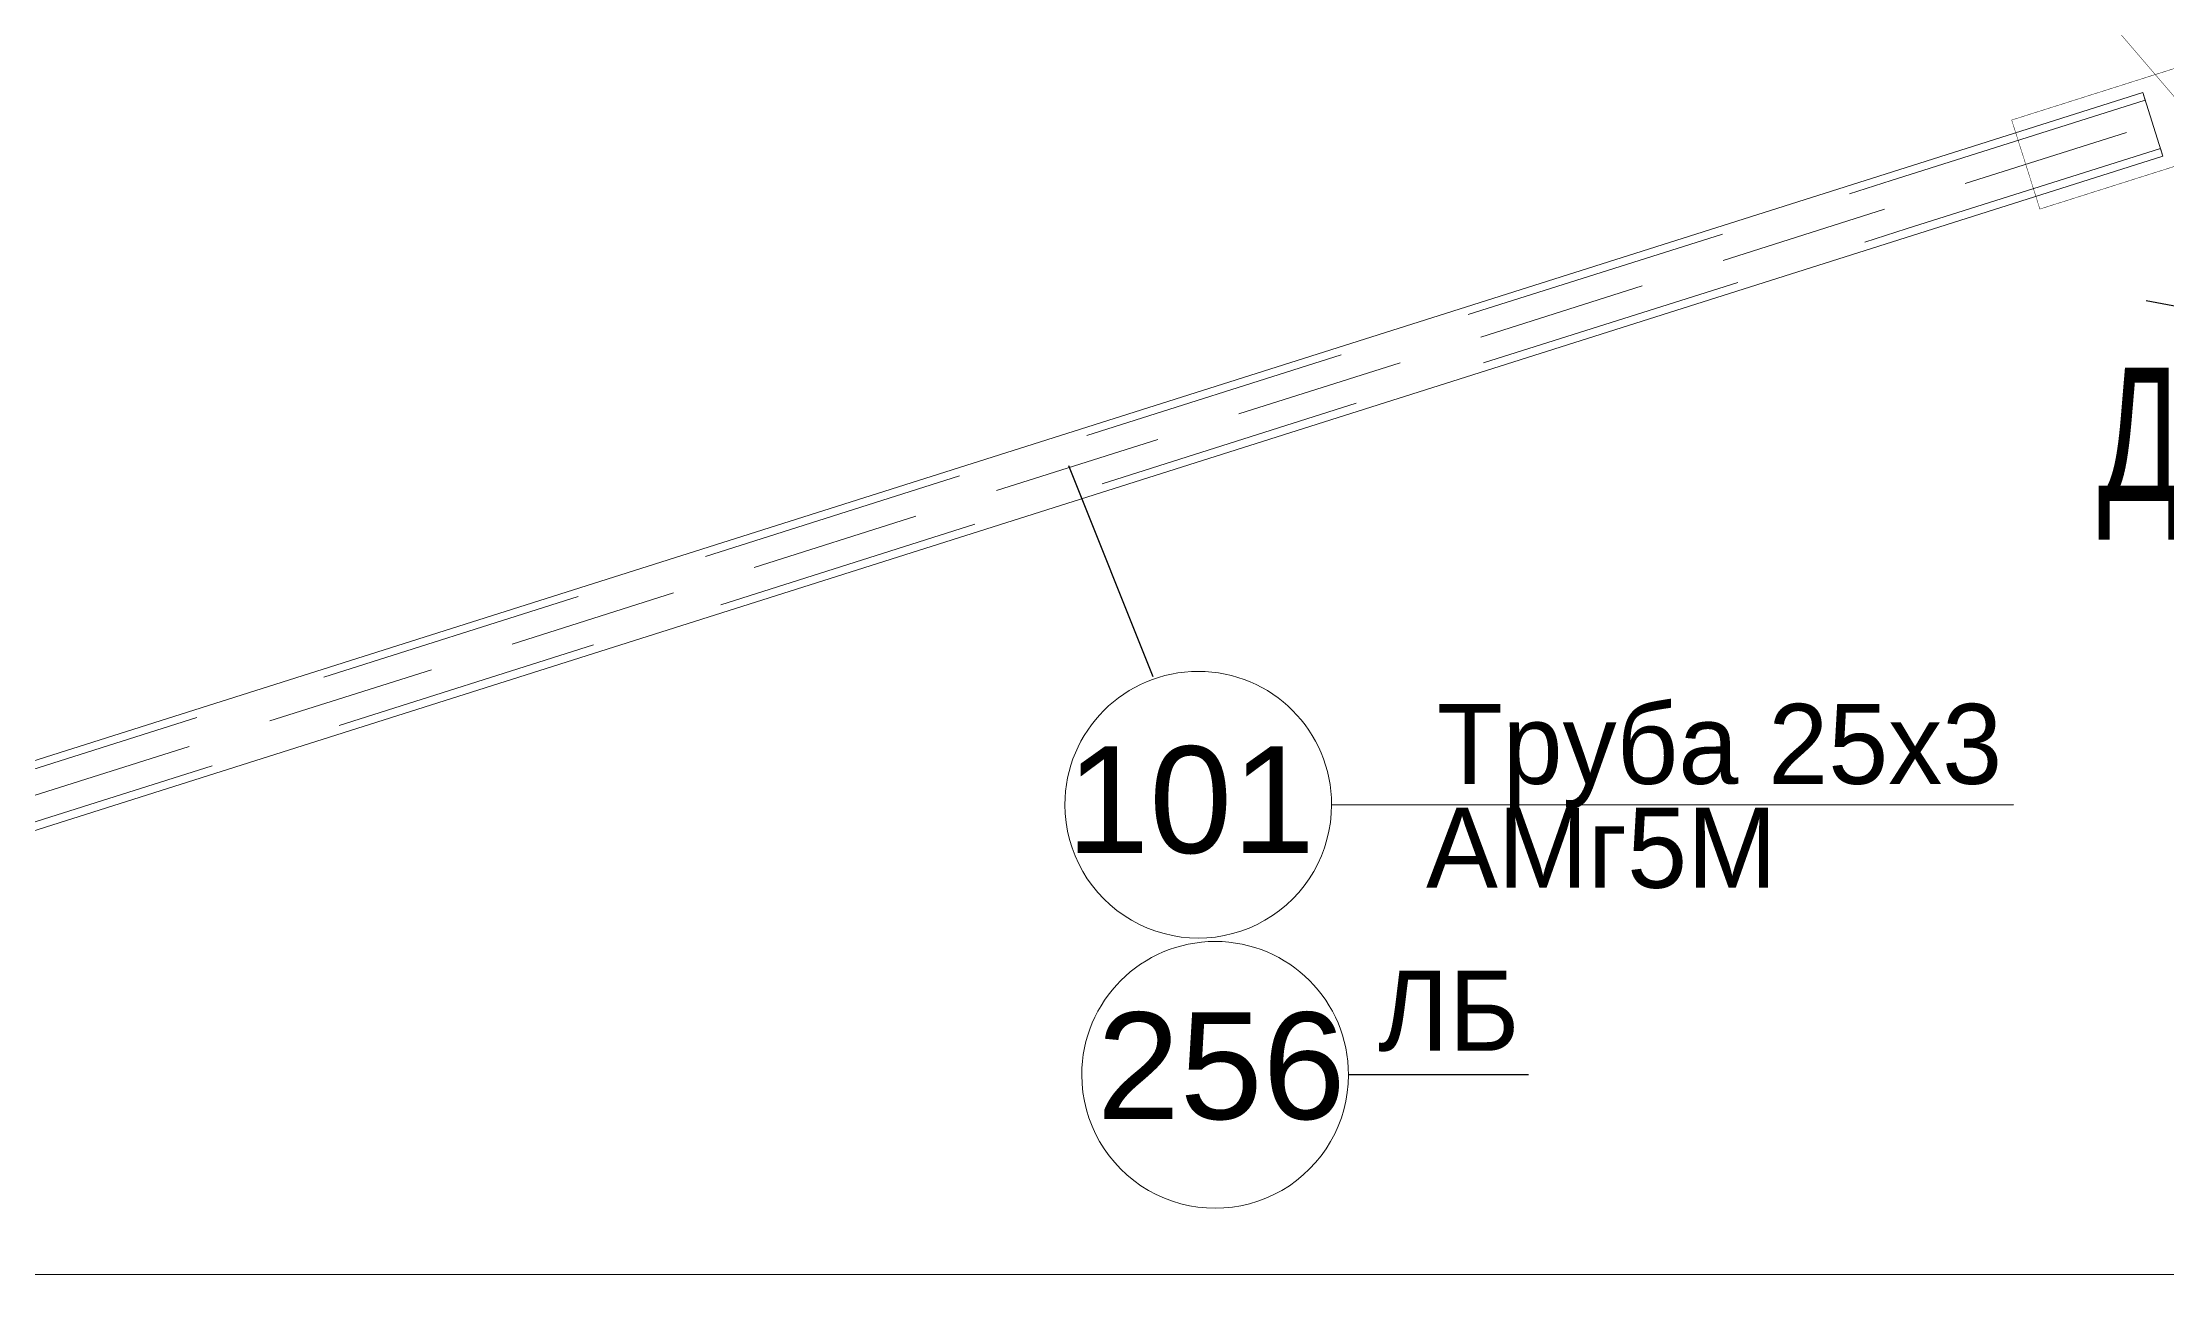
# Model space of a CAD drawing. Header units: millimetres. Extents: x 42007 to 66124, y -556 to 6894.
# Drawn here: x 61191 to 61987, y 3520 to 3982 of the extents above; entities that cross this region are included whole.
import ezdxf
from ezdxf.enums import TextEntityAlignment as Align

# ---------------------------------------------------------------- set-up
doc = ezdxf.new("R2010")
doc.units = ezdxf.units.MM
for name, pattern in [('K5LT32769', [0]), ('K5LT32782', [150, 100, -50]), ('K5LT32784', [95.25, 63.5, -31.75])]:
    doc.linetypes.add(name, pattern=pattern)
doc.layers.add('pen_7', color=1, linetype='Continuous')
doc.styles.add('style5', font='arial.ttf', dxfattribs={"height": 3})

msp = doc.modelspace()

# ---------------------------------------------------------------- linework, layer by layer
at = {"color": 7, "linetype": 'K5LT32784', "lineweight": 18}
msp.add_line((61003.658, 3641.413), (62039.236, 3969.536), dxfattribs=at)
at = {"color": 7, "linetype": 'K5LT32769', "lineweight": 18}
for p, q in [((61057.08, 3671.453), (61978.282, 3963.273)), ((61883.857, 3930.214), (61979.188, 3960.414)), ((61978.282, 3963.273), (61985.833, 3939.441)), ((61978.282, 3963.273), (61979.188, 3960.414)), ((61978.282, 3963.273), (61985.833, 3939.441)), ((61889.594, 3912.101), (61984.925, 3942.301)), ((61985.831, 3939.441), (61984.925, 3942.301)), ((61985.833, 3939.441), (61064.629, 3647.62)), ((61985.833, 3939.441), (61064.629, 3647.62)), ((61064.63, 3647.62), (61985.831, 3939.441)), ((60565.271, 3520.192), (62173.793, 3520.192))]:
    msp.add_line(p, q, dxfattribs=at)
at = {"color": 7, "linetype": 'K5LT32782', "lineweight": 18}
for p, q in [((61153.317, 3698.792), (61883.857, 3930.214)), ((61159.054, 3680.679), (61889.594, 3912.101))]:
    msp.add_line(p, q, dxfattribs=at)
at = {"color": 7}
msp.add_line((62064.092, 3869.323), (61979.47, 3885.196), dxfattribs=at)
at = {"color": 0}
for p, q in [((61607.227, 3744.222), (61575.571, 3823.312)), ((61674.11, 3696.283), (61929.805, 3696.405)), ((61747.935, 3595.021), (61680.445, 3595.021))]:
    msp.add_line(p, q, dxfattribs=at)
at = {"color": 7, "linetype": 'K5LT32769', "const_width": 0.18}
for points in [[(61958.712, 4032.334), (61954.748, 4002.867), (61997.705, 3952.746)], [(62017.291, 3980.871), (61929.103, 3952.94), (61939.673, 3919.569), (62027.859, 3947.511)]]:
    msp.add_lwpolyline(points, dxfattribs=at)
at = {"color": 7, "linetype": 'K5LT32769', "lineweight": 18}
for centre, start, end in [((61624.11, 3696.283), 0, 179.999977), ((61624.11, 3696.283), 179.999977, 0), ((61630.445, 3595.021), 0, 179.999977), ((61630.445, 3595.021), 179.999977, 0)]:
    msp.add_arc(centre, 50, start, end, dxfattribs=at)

# ---------------------------------------------------------------- texts
at = {"color": 7, "attachment_point": 1, "style": 'style5'}
for s, insert, char_height in [('\\H3.5;\\W0.965;\\Q15;\\Q0;\\W0.665;\\H50.00;Д1', (61961.372, 3860.161), 2.4), ('{\\H10x;\\W0.965;Труба 25х3}', (61713.538, 3734.088), 3), ('{\\H10x;\\W0.965;АМг5М}', (61709.506, 3695.14), 3), ('\\H3.5;\\W0.965;\\Q15;\\Q0;\\H30.00;ЛБ', (61691.463, 3634.067), 3)]:
    msp.add_mtext(s, dxfattribs=dict(at, insert=insert, char_height=char_height))
at = {"layer": 'pen_7', "color": 2, "linetype": 'Continuous', "style": 'style5'}
for s, p in [('101', (61621.27, 3698.19)), ('256', (61632.728, 3598.444))]:
    msp.add_text(s, height=40, dxfattribs=at).set_placement(p, align=Align.MIDDLE_CENTER)

doc.saveas('drawing.dxf')
